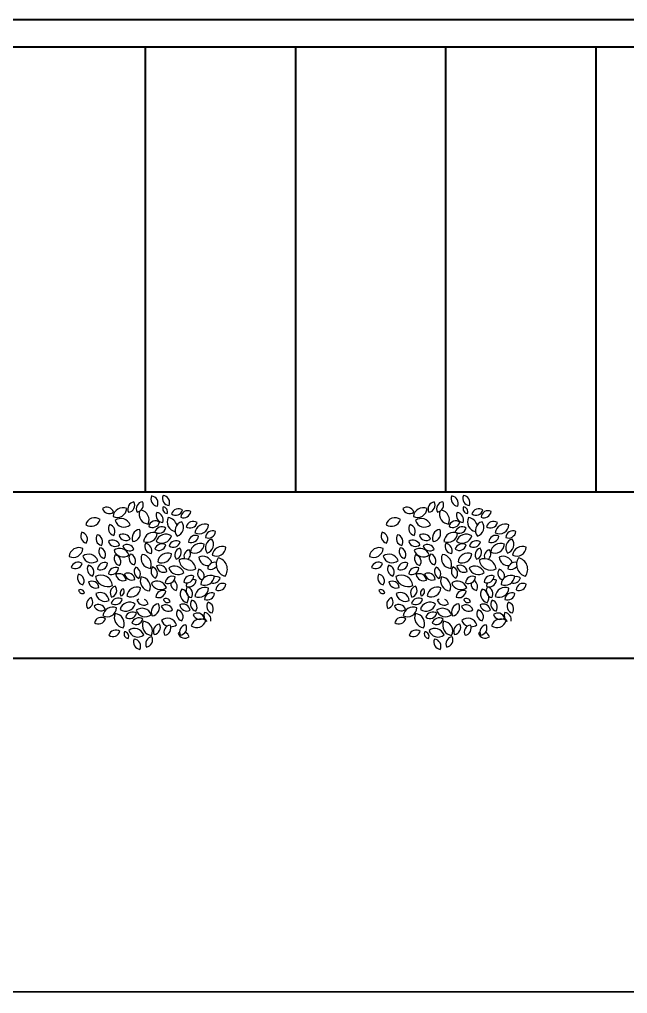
# Model space of a CAD drawing. Header units: inches. Extents: x -422522 to 22891, y -2973 to 414515.
# Drawn here: x 17899.2 to 18008.6, y 8961.6 to 9136.8 of the extents above; entities that cross this region are included whole.
import ezdxf

# ---------------------------------------------------------------- set-up
doc = ezdxf.new("R2010")
doc.units = ezdxf.units.IN
doc.header["$MEASUREMENT"] = 0
doc.layers.get('0').update_dxf_attribs({"lineweight": 40})
doc.layers.add('ARREDAMENTO', color=8, linetype='Continuous', lineweight=13)

msp = doc.modelspace()

# ---------------------------------------------------------------- linework, layer by layer
for p, q in [((17732.83709, 9136.78914), (18110.83709, 9136.78914)), ((18110.83709, 9131.78914), (17746.83709, 9131.78914)), ((17921.83709, 9131.78914), (17894.83709, 9131.78914)), ((17948.83709, 9131.78914), (17921.83709, 9131.78914)), ((17921.83709, 9131.78914), (17921.83709, 9051.78914)), ((17975.83709, 9131.78914), (17948.83709, 9131.78914)), ((17948.83709, 9131.78914), (17948.83709, 9051.78914)), ((18002.83709, 9131.78914), (17975.83709, 9131.78914)), ((17975.83709, 9131.78914), (17975.83709, 9051.78914)), ((18029.83709, 9131.78914), (18002.83709, 9131.78914)), ((18002.83709, 9131.78914), (18002.83709, 9051.78914)), ((18110.83709, 9051.78914), (17732.83709, 9051.78914)), ((18952.72296, 9021.61031), (16925.2377, 9022.10912)), ((19087.55968, 8961.57713), (16898.5269, 8962.11569))]:
    msp.add_line(p, q)
at = {"layer": 'ARREDAMENTO', "linetype": 'ByBlock', "lineweight": -3}
for centre, radius, start, end in [((17920.00811, 9048.72649), 1.31034, 99.8723488, 206.1696856), ((17918.68524, 9049.39992), 1.25991, 276.6932404, 29.3487939), ((17921.49095, 9048.79663), 1.25991, 96.6932404, 209.348794), ((17920.16808, 9049.47005), 1.31034, 279.8723488, 26.1696856), ((17924.10111, 9050.51698), 1.25991, 153.385146, 266.0406995), ((17922.81187, 9049.78123), 1.31034, 336.5642544, 82.8615912), ((17926.19122, 9050.63952), 1.25991, 154.5696001, 267.2251536), ((17924.91747, 9049.87727), 1.31034, 337.7487084, 84.0460453), ((17974.00811, 9048.72649), 1.31034, 99.8723488, 206.1696856), ((17972.68524, 9049.39992), 1.25991, 276.6932404, 29.3487939), ((17975.49095, 9048.79663), 1.25991, 96.6932404, 209.348794), ((17974.16808, 9049.47005), 1.31034, 279.8723488, 26.1696856), ((17978.10111, 9050.51698), 1.25991, 153.385146, 266.0406995), ((17976.81187, 9049.78123), 1.31034, 336.5642544, 82.8615912), ((17980.19122, 9050.63952), 1.25991, 154.5696001, 267.2251536), ((17978.91747, 9049.87727), 1.31034, 337.7487084, 84.0460453), ((17914.87776, 9047.74281), 1.31034, 18.8919078, 125.1892446), ((17915.33547, 9049.1549), 1.25991, 195.7127994, 308.3683529), ((17917.82211, 9047.19261), 1.78456, 67.5278048, 173.8251416), ((17916.79069, 9048.93133), 1.71588, 244.3486964, 357.00425), ((17922.49314, 9047.79427), 1.76528, 162.4019724, 266.0406996), ((17920.68676, 9046.76339), 1.83594, 336.5642544, 76.906976), ((17925.04512, 9047.55799), 1.25991, 154.5696001, 267.2251536), ((17923.77136, 9046.79574), 1.31034, 337.7487084, 84.0460452), ((17925.81717, 9048.74519), 0.83257, 153.385146, 266.0406995), ((17924.96522, 9048.259), 0.86589, 336.5642543, 82.8615911), ((17927.8098, 9047.46185), 1.31034, 56.44071, 162.7380468), ((17927.31211, 9048.86034), 1.25991, 233.2616017, 345.9171552), ((17929.4708, 9047.17041), 1.25991, 64.3486964, 177.0042499), ((17928.71347, 9048.4471), 1.31034, 247.5278048, 353.8251416), ((17968.87776, 9047.74281), 1.31034, 18.8919078, 125.1892446), ((17969.33547, 9049.1549), 1.25991, 195.7127994, 308.3683529), ((17971.82211, 9047.19261), 1.78456, 67.5278048, 173.8251416), ((17970.79069, 9048.93133), 1.71588, 244.3486964, 357.00425), ((17976.49314, 9047.79427), 1.76528, 162.4019724, 266.0406996), ((17974.68676, 9046.76339), 1.83594, 336.5642544, 76.906976), ((17979.04512, 9047.55799), 1.25991, 154.5696001, 267.2251536), ((17977.77136, 9046.79574), 1.31034, 337.7487084, 84.0460452), ((17979.81717, 9048.74519), 0.83257, 153.385146, 266.0406995), ((17978.96522, 9048.259), 0.86589, 336.5642543, 82.8615911), ((17981.8098, 9047.46185), 1.31034, 56.44071, 162.7380468), ((17981.31211, 9048.86034), 1.25991, 233.2616017, 345.9171552), ((17983.4708, 9047.17041), 1.25991, 64.3486964, 177.0042499), ((17982.71347, 9048.4471), 1.31034, 247.5278048, 353.8251416), ((17912.74075, 9045.49618), 1.6599, 53.2616016, 165.9171552), ((17912.08506, 9047.33866), 1.72634, 236.44071, 342.7380468), ((17917.45343, 9045.25905), 1.75594, 19.9958932, 126.29323), ((17918.03022, 9047.16279), 1.68836, 196.8167849, 309.4723384), ((17923.69134, 9045.34071), 1.25991, 54.4460557, 167.1016092), ((17923.16485, 9046.72862), 1.31034, 237.625164, 343.9225008), ((17927.54518, 9046.39612), 1.76258, 153.3851461, 259.252115), ((17925.74157, 9045.36682), 1.83313, 14.2586117, 82.8615912), ((17928.84879, 9044.85397), 1.64328, 105.8536224, 218.5091759), ((17927.00558, 9045.44642), 1.70905, 289.0327307, 35.3300675), ((17930.42589, 9045.18377), 1.31034, 56.44071, 162.7380468), ((17929.92821, 9046.58227), 1.25991, 233.2616017, 345.9171552), ((17966.74075, 9045.49618), 1.6599, 53.2616016, 165.9171552), ((17966.08506, 9047.33866), 1.72634, 236.44071, 342.7380468), ((17971.45343, 9045.25905), 1.75594, 19.9958932, 126.29323), ((17972.03022, 9047.16279), 1.68836, 196.8167849, 309.4723384), ((17977.69134, 9045.34071), 1.25991, 54.4460557, 167.1016092), ((17977.16485, 9046.72862), 1.31034, 237.625164, 343.9225008), ((17981.54518, 9046.39612), 1.76258, 153.3851461, 259.252115), ((17979.74157, 9045.36682), 1.83313, 14.2586117, 82.8615912), ((17982.84879, 9044.85397), 1.64328, 105.8536224, 218.5091759), ((17981.00558, 9045.44642), 1.70905, 289.0327307, 35.3300675), ((17984.42589, 9045.18377), 1.31034, 56.44071, 162.7380468), ((17983.92821, 9046.58227), 1.25991, 233.2616017, 345.9171552), ((17911.5576, 9043.86103), 1.31034, 148.2328108, 254.5301476), ((17910.17536, 9043.31985), 1.25991, 325.0537025, 77.709256), ((17916.46312, 9045.21218), 1.25991, 144.225152, 256.8807055), ((17915.07319, 9044.69104), 1.31034, 327.4042604, 73.7015972), ((17921.00973, 9043.54148), 1.53197, 98.7683633, 205.0657001), ((17919.47857, 9044.35846), 1.47301, 275.589255, 28.2448085), ((17923.29867, 9042.71804), 1.78456, 67.5278048, 173.8251416), ((17924.80639, 9044.21453), 1.31034, 56.44071, 162.7380468), ((17924.3087, 9045.61303), 1.25991, 233.2616017, 345.9171552), ((17932.54047, 9044.24789), 1.78456, 67.5278048, 173.8251416), ((17931.50905, 9045.98662), 1.71588, 244.3486964, 357.00425), ((17933.92518, 9043.54351), 1.25991, 64.3486964, 177.0042499), ((17933.16784, 9044.8202), 1.31034, 247.5278048, 353.8251416), ((17965.5576, 9043.86103), 1.31034, 148.2328108, 254.5301476), ((17964.17536, 9043.31985), 1.25991, 325.0537025, 77.709256), ((17970.46312, 9045.21218), 1.25991, 144.225152, 256.8807055), ((17969.07319, 9044.69104), 1.31034, 327.4042604, 73.7015972), ((17975.00973, 9043.54148), 1.53197, 98.7683633, 205.0657001), ((17973.47857, 9044.35846), 1.47301, 275.589255, 28.2448085), ((17977.29867, 9042.71804), 1.78456, 67.5278048, 173.8251416), ((17978.80639, 9044.21453), 1.31034, 56.44071, 162.7380468), ((17978.3087, 9045.61303), 1.25991, 233.2616017, 345.9171552), ((17986.54047, 9044.24789), 1.78456, 67.5278048, 173.8251416), ((17985.50905, 9045.98662), 1.71588, 244.3486964, 357.00425), ((17987.92518, 9043.54351), 1.25991, 64.3486964, 177.0042499), ((17987.16784, 9044.8202), 1.31034, 247.5278048, 353.8251416), ((17914.29143, 9043.41327), 1.31034, 148.2328108, 254.5301476), ((17912.90918, 9042.87209), 1.25991, 325.0537025, 77.709256), ((17915.9768, 9041.84208), 1.31034, 19.9958932, 126.29323), ((17916.40722, 9043.26272), 1.25991, 196.8167848, 309.4723384), ((17917.88991, 9042.90564), 1.31034, 18.8919077, 125.1892446), ((17918.34762, 9044.31772), 1.25991, 195.7127994, 308.3683529), ((17922.26726, 9044.45677), 1.71588, 244.3486964, 357.00425), ((17925.53391, 9042.39756), 1.80899, 56.44071, 162.7380468), ((17924.84682, 9044.32826), 1.73937, 233.2616017, 345.9171552), ((17927.39014, 9041.71432), 1.31034, 56.44071, 162.7380468), ((17926.89246, 9043.11281), 1.25991, 233.2616017, 345.9171552), ((17930.86887, 9042.72874), 1.25991, 64.3486964, 177.0042499), ((17930.11154, 9044.00543), 1.31034, 247.5278048, 353.8251416), ((17934.23955, 9041.8034), 1.58584, 105.8536223, 218.5091759), ((17932.46076, 9042.37515), 1.64932, 289.0327307, 35.3300675), ((17968.29143, 9043.41327), 1.31034, 148.2328108, 254.5301476), ((17966.90918, 9042.87209), 1.25991, 325.0537025, 77.709256), ((17969.9768, 9041.84208), 1.31034, 19.9958932, 126.29323), ((17970.40722, 9043.26272), 1.25991, 196.8167848, 309.4723384), ((17971.88991, 9042.90564), 1.31034, 18.8919077, 125.1892446), ((17972.34762, 9044.31772), 1.25991, 195.7127994, 308.3683529), ((17976.26726, 9044.45677), 1.71588, 244.3486964, 357.00425), ((17979.53391, 9042.39756), 1.80899, 56.44071, 162.7380468), ((17978.84682, 9044.32826), 1.73937, 233.2616017, 345.9171552), ((17981.39014, 9041.71432), 1.31034, 56.44071, 162.7380468), ((17980.89246, 9043.11281), 1.25991, 233.2616017, 345.9171552), ((17984.86887, 9042.72874), 1.25991, 64.3486964, 177.0042499), ((17984.11154, 9044.00543), 1.31034, 247.5278048, 353.8251416), ((17988.23955, 9041.8034), 1.58584, 105.8536223, 218.5091759), ((17986.46076, 9042.37515), 1.64932, 289.0327307, 35.3300675), ((17909.92284, 9040.00528), 1.78456, 67.5278048, 173.8251416), ((17908.89143, 9041.74401), 1.71588, 244.3486964, 357.00425), ((17914.81266, 9041.07637), 1.31034, 148.2328108, 254.5301476), ((17913.43042, 9040.53519), 1.25991, 325.0537025, 77.709256), ((17917.25629, 9039.88521), 1.75594, 19.9958932, 126.29323), ((17917.83307, 9041.78895), 1.68836, 196.8167849, 309.4723384), ((17918.58104, 9041.04795), 1.31034, 19.9958932, 126.29323), ((17919.01146, 9042.4686), 1.25991, 196.8167848, 309.4723384), ((17923.00565, 9041.9778), 1.25991, 154.5696, 267.2251535), ((17921.73189, 9041.21555), 1.31034, 337.7487084, 84.0460452), ((17924.82888, 9041.15143), 1.31034, 57.625164, 163.9225008), ((17924.30239, 9042.53934), 1.25991, 234.4460557, 347.1016092), ((17928.4022, 9040.47937), 1.25991, 105.8048406, 218.4603941), ((17926.98938, 9040.93481), 1.31034, 288.9839489, 35.2812857), ((17930.05769, 9040.19494), 1.25991, 105.8536224, 198.5139662), ((17928.64448, 9040.64918), 1.31034, 312.1571763, 35.3300675), ((17931.73319, 9040.77095), 1.78456, 67.5278048, 173.8251416), ((17930.70178, 9042.50968), 1.71588, 244.3486964, 357.00425), ((17935.65219, 9040.22455), 1.78456, 67.5278048, 173.8251416), ((17934.62078, 9041.96328), 1.71588, 244.3486964, 357.00425), ((17963.92284, 9040.00528), 1.78456, 67.5278048, 173.8251416), ((17962.89143, 9041.74401), 1.71588, 244.3486964, 357.00425), ((17968.81266, 9041.07637), 1.31034, 148.2328108, 254.5301476), ((17967.43042, 9040.53519), 1.25991, 325.0537025, 77.709256), ((17971.25629, 9039.88521), 1.75594, 19.9958932, 126.29323), ((17971.83307, 9041.78895), 1.68836, 196.8167849, 309.4723384), ((17972.58104, 9041.04795), 1.31034, 19.9958932, 126.29323), ((17973.01146, 9042.4686), 1.25991, 196.8167848, 309.4723384), ((17977.00565, 9041.9778), 1.25991, 154.5696, 267.2251535), ((17975.73189, 9041.21555), 1.31034, 337.7487084, 84.0460452), ((17978.82888, 9041.15143), 1.31034, 57.625164, 163.9225008), ((17978.30239, 9042.53934), 1.25991, 234.4460557, 347.1016092), ((17982.4022, 9040.47937), 1.25991, 105.8048406, 218.4603941), ((17980.98938, 9040.93481), 1.31034, 288.9839489, 35.2812857), ((17984.05769, 9040.19494), 1.25991, 105.8536224, 198.5139662), ((17982.64448, 9040.64918), 1.31034, 312.1571763, 35.3300675), ((17985.73319, 9040.77095), 1.78456, 67.5278048, 173.8251416), ((17984.70178, 9042.50968), 1.71588, 244.3486964, 357.00425), ((17989.65219, 9040.22455), 1.78456, 67.5278048, 173.8251416), ((17988.62078, 9041.96328), 1.71588, 244.3486964, 357.00425), ((17911.6413, 9038.84579), 1.75594, 19.9958932, 126.29323), ((17912.21808, 9040.74954), 1.68836, 196.8167849, 309.4723384), ((17917.56143, 9039.81031), 1.31034, 148.2328108, 254.5301476), ((17916.17918, 9039.26913), 1.25991, 325.0537025, 77.709256), ((17920.21406, 9039.93016), 1.31034, 147.4042604, 253.7015972), ((17918.82414, 9039.40902), 1.25991, 324.225152, 76.8807055), ((17922.85769, 9039.81659), 1.76672, 154.5696001, 267.2251536), ((17921.07155, 9038.74772), 1.83744, 337.7487084, 84.0460452), ((17925.85967, 9039.01855), 1.78456, 67.5278048, 173.8251416), ((17924.82826, 9040.75728), 1.71588, 244.3486964, 357.00425), ((17928.82421, 9037.65148), 2.14375, 8.8604045, 115.1577413), ((17929.964, 9039.79592), 2.06124, 185.6812961, 298.3368496), ((17932.19999, 9038.50448), 1.72667, 18.4735034, 115.2065231), ((17933.11656, 9040.2325), 1.66022, 185.7300779, 275.1309065), ((17936.82288, 9038.75287), 2.2203, 147.4042604, 253.7015972), ((17934.46773, 9037.86983), 2.13485, 324.225152, 76.8807055), ((17965.6413, 9038.84579), 1.75594, 19.9958932, 126.29323), ((17966.21808, 9040.74954), 1.68836, 196.8167849, 309.4723384), ((17971.56143, 9039.81031), 1.31034, 148.2328108, 254.5301476), ((17970.17918, 9039.26913), 1.25991, 325.0537025, 77.709256), ((17974.21406, 9039.93016), 1.31034, 147.4042604, 253.7015972), ((17972.82414, 9039.40902), 1.25991, 324.225152, 76.8807055), ((17976.85769, 9039.81659), 1.76672, 154.5696001, 267.2251536), ((17975.07155, 9038.74772), 1.83744, 337.7487084, 84.0460452), ((17979.85967, 9039.01855), 1.78456, 67.5278048, 173.8251416), ((17978.82826, 9040.75728), 1.71588, 244.3486964, 357.00425), ((17982.82421, 9037.65148), 2.14375, 8.8604045, 115.1577413), ((17983.964, 9039.79592), 2.06124, 185.6812961, 298.3368496), ((17986.19999, 9038.50448), 1.72667, 18.4735034, 115.2065231), ((17987.11656, 9040.2325), 1.66022, 185.7300779, 275.1309065), ((17990.82288, 9038.75287), 2.2203, 147.4042604, 253.7015972), ((17988.46773, 9037.86983), 2.13485, 324.225152, 76.8807055), ((17909.76152, 9037.90551), 1.25991, 53.2616017, 165.9171552), ((17909.26383, 9039.304), 1.31034, 236.44071, 342.7380468), ((17912.72169, 9037.93976), 1.31034, 148.2328108, 254.5301476), ((17911.33945, 9037.39858), 1.25991, 325.0537025, 77.709256), ((17914.5635, 9037.78598), 1.31034, 68.3563552, 174.653692), ((17913.78779, 9039.05158), 1.25991, 245.1772469, 357.8328004), ((17916.52796, 9036.92847), 1.31034, 68.3563552, 174.653692), ((17915.75225, 9038.19408), 1.25991, 245.1772469, 357.8328004), ((17921.09584, 9037.44702), 1.25991, 138.7316405, 251.387194), ((17919.66241, 9037.06134), 1.31034, 321.9107489, 68.2080857), ((17924.18452, 9037.50182), 1.31034, 141.9107489, 248.2080857), ((17922.75108, 9037.11614), 1.25991, 318.7316406, 71.3871941), ((17924.43695, 9037.30157), 1.31034, 8.8604045, 115.1577413), ((17925.13364, 9038.61234), 1.25991, 185.6812961, 298.3368496), ((17927.1118, 9036.70791), 1.75594, 19.9958932, 126.29323), ((17927.68859, 9038.61165), 1.68836, 196.8167849, 309.4723384), ((17932.50748, 9037.16458), 1.25991, 145.0537025, 250.158705), ((17931.12523, 9036.6234), 1.31034, 348.9516811, 74.5301476), ((17934.31777, 9037.88674), 1.25991, 75.6038116, 177.0042499), ((17933.56044, 9039.16343), 1.31034, 247.5278048, 324.6966148), ((17963.76152, 9037.90551), 1.25991, 53.2616017, 165.9171552), ((17963.26383, 9039.304), 1.31034, 236.44071, 342.7380468), ((17966.72169, 9037.93976), 1.31034, 148.2328108, 254.5301476), ((17965.33945, 9037.39858), 1.25991, 325.0537025, 77.709256), ((17968.5635, 9037.78598), 1.31034, 68.3563552, 174.653692), ((17967.78779, 9039.05158), 1.25991, 245.1772469, 357.8328004), ((17970.52796, 9036.92847), 1.31034, 68.3563552, 174.653692), ((17969.75225, 9038.19408), 1.25991, 245.1772469, 357.8328004), ((17975.09584, 9037.44702), 1.25991, 138.7316405, 251.387194), ((17973.66241, 9037.06134), 1.31034, 321.9107489, 68.2080857), ((17978.18452, 9037.50182), 1.31034, 141.9107489, 248.2080857), ((17976.75108, 9037.11614), 1.25991, 318.7316406, 71.3871941), ((17978.43695, 9037.30157), 1.31034, 8.8604045, 115.1577413), ((17979.13364, 9038.61234), 1.25991, 185.6812961, 298.3368496), ((17981.1118, 9036.70791), 1.75594, 19.9958932, 126.29323), ((17981.68859, 9038.61165), 1.68836, 196.8167849, 309.4723384), ((17986.50748, 9037.16458), 1.25991, 145.0537025, 250.158705), ((17985.12523, 9036.6234), 1.31034, 348.9516811, 74.5301476), ((17988.31777, 9037.88674), 1.25991, 75.6038116, 177.0042499), ((17987.56044, 9039.16343), 1.31034, 247.5278048, 324.6966148), ((17910.96524, 9036.33353), 1.31034, 148.2328108, 254.5301476), ((17909.583, 9035.79235), 1.25991, 325.0537025, 77.709256), ((17912.24961, 9034.4963), 1.25991, 5.6812961, 118.3368496), ((17913.88292, 9034.76724), 2.06124, 5.6812961, 118.3368497), ((17915.02271, 9036.91169), 2.14375, 188.8604045, 295.1577413), ((17917.13876, 9035.83212), 1.25991, 5.6812961, 118.3368497), ((17917.83545, 9037.14289), 1.31034, 188.8604045, 295.1577413), ((17918.71329, 9035.95082), 1.25991, 5.6812961, 118.3368496), ((17919.40997, 9037.26159), 1.31034, 188.8604045, 295.1577413), ((17922.77538, 9035.81544), 1.83744, 157.7487084, 264.0460452), ((17920.98924, 9034.74657), 1.76672, 334.5696, 87.2251536), ((17923.97947, 9034.02112), 1.75594, 19.9958932, 126.29323), ((17926.69669, 9035.36887), 1.25991, 64.3486964, 177.0042499), ((17925.93936, 9036.64555), 1.31034, 247.5278048, 353.8251416), ((17926.2855, 9034.75285), 1.31034, 328.2328108, 57.6028692), ((17930.05914, 9035.51158), 1.25991, 65.1772469, 177.8328004), ((17929.28342, 9036.77718), 1.31034, 248.3563552, 354.653692), ((17929.68049, 9036.04387), 1.31034, 247.5278048, 353.8251416), ((17930.43782, 9034.76718), 1.25991, 64.3486964, 93.7248565), ((17933.54222, 9035.08184), 1.71588, 64.3486964, 177.0042499), ((17932.5108, 9036.82057), 1.78456, 247.5278048, 353.8251416), ((17934.08541, 9036.65766), 1.25991, 250.9258976, 345.9171551), ((17934.58309, 9035.25916), 1.31034, 56.44071, 103.7394857), ((17964.96524, 9036.33353), 1.31034, 148.2328108, 254.5301476), ((17963.583, 9035.79235), 1.25991, 325.0537025, 77.709256), ((17966.24961, 9034.4963), 1.25991, 5.6812961, 118.3368496), ((17967.88292, 9034.76724), 2.06124, 5.6812961, 118.3368497), ((17969.02271, 9036.91169), 2.14375, 188.8604045, 295.1577413), ((17971.13876, 9035.83212), 1.25991, 5.6812961, 118.3368497), ((17971.83545, 9037.14289), 1.31034, 188.8604045, 295.1577413), ((17972.71329, 9035.95082), 1.25991, 5.6812961, 118.3368496), ((17973.40997, 9037.26159), 1.31034, 188.8604045, 295.1577413), ((17976.77538, 9035.81544), 1.83744, 157.7487084, 264.0460452), ((17974.98924, 9034.74657), 1.76672, 334.5696, 87.2251536), ((17977.97947, 9034.02112), 1.75594, 19.9958932, 126.29323), ((17980.69669, 9035.36887), 1.25991, 64.3486964, 177.0042499), ((17979.93936, 9036.64555), 1.31034, 247.5278048, 353.8251416), ((17980.2855, 9034.75285), 1.31034, 328.2328108, 57.6028692), ((17984.05914, 9035.51158), 1.25991, 65.1772469, 177.8328004), ((17983.28342, 9036.77718), 1.31034, 248.3563552, 354.653692), ((17983.68049, 9036.04387), 1.31034, 247.5278048, 353.8251416), ((17984.43782, 9034.76718), 1.25991, 64.3486964, 93.7248565), ((17987.54222, 9035.08184), 1.71588, 64.3486964, 177.0042499), ((17986.5108, 9036.82057), 1.78456, 247.5278048, 353.8251416), ((17988.08541, 9036.65766), 1.25991, 250.9258976, 345.9171551), ((17988.58309, 9035.25916), 1.31034, 56.44071, 103.7394857), ((17910.1966, 9033.52805), 0.70222, 5.6812961, 118.3368497), ((17910.5849, 9034.25861), 0.73033, 188.8604045, 295.1577413), ((17912.94629, 9035.80707), 1.31034, 188.8604045, 295.1577413), ((17916.85755, 9033.62835), 1.31034, 108.9839489, 215.2812857), ((17915.44473, 9034.08379), 1.25991, 285.8048405, 38.4603941), ((17918.17405, 9033.58628), 0.85932, 108.9839489, 215.2812857), ((17917.24753, 9033.88496), 0.82625, 285.8048406, 38.4603941), ((17920.31881, 9032.90631), 1.78456, 67.5278048, 173.8251416), ((17919.2874, 9034.64504), 1.71588, 244.3486964, 357.00425), ((17924.55626, 9035.92486), 1.68836, 196.8167849, 309.4723384), ((17924.98229, 9032.81816), 1.25991, 64.3486964, 177.0042499), ((17924.22496, 9034.09485), 1.31034, 247.5278048, 353.8251416), ((17927.66774, 9035.29403), 1.25991, 174.0595306, 257.7092559), ((17929.70186, 9033.41097), 1.57544, 144.225152, 256.8807055), ((17927.96384, 9032.75932), 1.6385, 327.4042604, 73.7015972), ((17930.41651, 9034.02797), 1.25991, 145.0537025, 257.709256), ((17930.43782, 9034.76718), 1.25991, 146.0152722, 177.0042499), ((17929.03426, 9033.48679), 1.31034, 328.2328108, 74.5301476), ((17932.53434, 9032.82576), 1.78456, 67.5278048, 173.8251416), ((17931.50293, 9034.56448), 1.71588, 244.3486964, 357.00425), ((17935.79733, 9034.10214), 1.25991, 64.3486964, 177.0042499), ((17935.04, 9035.37882), 1.31034, 247.5278048, 353.8251416), ((17964.1966, 9033.52805), 0.70222, 5.6812961, 118.3368497), ((17964.5849, 9034.25861), 0.73033, 188.8604045, 295.1577413), ((17966.94629, 9035.80707), 1.31034, 188.8604045, 295.1577413), ((17970.85755, 9033.62835), 1.31034, 108.9839489, 215.2812857), ((17969.44473, 9034.08379), 1.25991, 285.8048405, 38.4603941), ((17972.17405, 9033.58628), 0.85932, 108.9839489, 215.2812857), ((17971.24753, 9033.88496), 0.82625, 285.8048406, 38.4603941), ((17974.31881, 9032.90631), 1.78456, 67.5278048, 173.8251416), ((17973.2874, 9034.64504), 1.71588, 244.3486964, 357.00425), ((17978.55626, 9035.92486), 1.68836, 196.8167849, 309.4723384), ((17978.98229, 9032.81816), 1.25991, 64.3486964, 177.0042499), ((17978.22496, 9034.09485), 1.31034, 247.5278048, 353.8251416), ((17981.66774, 9035.29403), 1.25991, 174.0595306, 257.7092559), ((17983.70186, 9033.41097), 1.57544, 144.225152, 256.8807055), ((17981.96384, 9032.75932), 1.6385, 327.4042604, 73.7015972), ((17984.41651, 9034.02797), 1.25991, 145.0537025, 257.709256), ((17984.43782, 9034.76718), 1.25991, 146.0152722, 177.0042499), ((17983.03426, 9033.48679), 1.31034, 328.2328108, 74.5301476), ((17986.53434, 9032.82576), 1.78456, 67.5278048, 173.8251416), ((17985.50293, 9034.56448), 1.71588, 244.3486964, 357.00425), ((17989.79733, 9034.10214), 1.25991, 64.3486964, 177.0042499), ((17989.04, 9035.37882), 1.31034, 247.5278048, 353.8251416), ((17912.55159, 9031.56363), 1.31034, 108.9839489, 215.2812857), ((17911.13877, 9032.01907), 1.25991, 285.8048406, 38.4603941), ((17913.73273, 9032.11023), 1.59451, 5.730078, 118.3856315), ((17914.61302, 9033.76985), 1.65833, 188.9091863, 295.2065232), ((17916.95447, 9031.45035), 1.25991, 53.2616017, 165.9171552), ((17916.45678, 9032.84884), 1.31034, 236.44071, 342.7380468), ((17921.14842, 9031.33383), 1.25991, 111.8953277, 129.4723383), ((17921.57884, 9032.75447), 1.31034, 199.9958932, 306.29323), ((17921.14842, 9031.33383), 1.25991, 16.8167848, 62.6022927), ((17925.57841, 9031.83926), 0.77716, 15.7127994, 128.3683529), ((17925.86074, 9032.71029), 0.80827, 198.8919077, 305.1892445), ((17931.22861, 9031.59287), 1.25991, 144.225152, 256.8807055), ((17929.83869, 9031.07173), 1.31034, 327.4042604, 73.7015972), ((17933.75215, 9032.40682), 1.25991, 64.3486964, 177.0042499), ((17932.99482, 9033.6835), 1.31034, 247.5278048, 353.8251416), ((17966.55159, 9031.56363), 1.31034, 108.9839489, 215.2812857), ((17965.13877, 9032.01907), 1.25991, 285.8048406, 38.4603941), ((17967.73273, 9032.11023), 1.59451, 5.730078, 118.3856315), ((17968.61302, 9033.76985), 1.65833, 188.9091863, 295.2065232), ((17970.95447, 9031.45035), 1.25991, 53.2616017, 165.9171552), ((17970.45678, 9032.84884), 1.31034, 236.44071, 342.7380468), ((17975.14842, 9031.33383), 1.25991, 111.8953277, 129.4723383), ((17975.57884, 9032.75447), 1.31034, 199.9958932, 306.29323), ((17975.14842, 9031.33383), 1.25991, 16.8167848, 62.6022927), ((17979.57841, 9031.83926), 0.77716, 15.7127994, 128.3683529), ((17979.86074, 9032.71029), 0.80827, 198.8919077, 305.1892445), ((17985.22861, 9031.59287), 1.25991, 144.225152, 256.8807055), ((17983.83869, 9031.07173), 1.31034, 327.4042604, 73.7015972), ((17987.75215, 9032.40682), 1.25991, 64.3486964, 177.0042499), ((17986.99482, 9033.6835), 1.31034, 247.5278048, 353.8251416), ((17913.4509, 9030.29182), 1.25991, 16.8167848, 129.4723384), ((17913.88132, 9031.71246), 1.31034, 199.9958932, 306.29323), ((17915.98733, 9029.31496), 1.78456, 67.5278048, 173.8251416), ((17914.95591, 9031.05368), 1.71588, 244.3486964, 357.00425), ((17919.0001, 9030.23491), 1.73937, 53.2616017, 165.9171552), ((17918.31302, 9032.1656), 1.80899, 236.44071, 342.7380468), ((17921.26291, 9029.11842), 1.75594, 19.9958932, 126.29323), ((17921.83969, 9031.02217), 1.68836, 196.8167849, 309.4723384), ((17924.36836, 9030.2047), 1.47301, 95.589255, 208.2448085), ((17922.8372, 9031.02168), 1.53197, 278.7683633, 25.0657002), ((17925.49931, 9030.24544), 1.25991, 15.7127994, 128.3683529), ((17925.95702, 9031.65753), 1.31034, 198.8919078, 305.1892446), ((17928.77374, 9029.87212), 1.31034, 147.4042604, 253.7015972), ((17927.38381, 9029.35098), 1.25991, 324.225152, 76.8807055), ((17928.60434, 9030.32686), 1.31034, 8.9091863, 115.2065231), ((17929.2999, 9031.63822), 1.25991, 185.7300779, 298.3856314), ((17934.14818, 9031.25608), 1.25991, 144.225152, 256.8807055), ((17932.75825, 9030.73495), 1.31034, 327.4042604, 73.7015972), ((17967.4509, 9030.29182), 1.25991, 16.8167848, 129.4723384), ((17967.88132, 9031.71246), 1.31034, 199.9958932, 306.29323), ((17969.98733, 9029.31496), 1.78456, 67.5278048, 173.8251416), ((17968.95591, 9031.05368), 1.71588, 244.3486964, 357.00425), ((17973.0001, 9030.23491), 1.73937, 53.2616017, 165.9171552), ((17972.31302, 9032.1656), 1.80899, 236.44071, 342.7380468), ((17975.26291, 9029.11842), 1.75594, 19.9958932, 126.29323), ((17975.83969, 9031.02217), 1.68836, 196.8167849, 309.4723384), ((17978.36836, 9030.2047), 1.47301, 95.589255, 208.2448085), ((17976.8372, 9031.02168), 1.53197, 278.7683633, 25.0657002), ((17979.49931, 9030.24544), 1.25991, 15.7127994, 128.3683529), ((17979.95702, 9031.65753), 1.31034, 198.8919078, 305.1892446), ((17982.77374, 9029.87212), 1.31034, 147.4042604, 253.7015972), ((17981.38381, 9029.35098), 1.25991, 324.225152, 76.8807055), ((17982.60434, 9030.32686), 1.31034, 8.9091863, 115.2065231), ((17983.2999, 9031.63822), 1.25991, 185.7300779, 298.3856314), ((17988.14818, 9031.25608), 1.25991, 144.225152, 256.8807055), ((17986.75825, 9030.73495), 1.31034, 327.4042604, 73.7015972), ((17913.91872, 9027.98089), 1.25991, 53.2616017, 165.9171552), ((17913.42103, 9029.37939), 1.31034, 236.44071, 342.7380468), ((17918.10535, 9029.19634), 1.83313, 156.5642544, 262.8615912), ((17916.30175, 9028.16704), 1.76258, 333.385146, 86.0406995), ((17919.53822, 9028.95013), 1.25991, 53.2616017, 165.9171552), ((17919.04053, 9030.34863), 1.31034, 236.44071, 342.7380468), ((17920.68208, 9027.83454), 1.31034, 57.625164, 163.9225008), ((17920.15559, 9029.22245), 1.25991, 234.4460557, 347.1016092), ((17925.81671, 9027.40037), 1.68836, 16.8167849, 129.4723384), ((17926.39349, 9029.30411), 1.75594, 199.9958932, 248.9843943), ((17931.76186, 9027.2245), 1.72634, 56.44071, 162.7380468), ((17931.25321, 9028.7609), 1.25991, 16.8167849, 129.4723384), ((17931.68363, 9030.18154), 1.31034, 199.9958932, 306.29323), ((17933.63263, 9029.55279), 1.25991, 153.385146, 235.2404518), ((17932.34339, 9028.81704), 1.31034, 348.042295, 82.8615912), ((17967.91872, 9027.98089), 1.25991, 53.2616017, 165.9171552), ((17967.42103, 9029.37939), 1.31034, 236.44071, 342.7380468), ((17972.10535, 9029.19634), 1.83313, 156.5642544, 262.8615912), ((17970.30175, 9028.16704), 1.76258, 333.385146, 86.0406995), ((17973.53822, 9028.95013), 1.25991, 53.2616017, 165.9171552), ((17973.04053, 9030.34863), 1.31034, 236.44071, 342.7380468), ((17974.68208, 9027.83454), 1.31034, 57.625164, 163.9225008), ((17974.15559, 9029.22245), 1.25991, 234.4460557, 347.1016092), ((17979.81671, 9027.40037), 1.68836, 16.8167849, 129.4723384), ((17980.39349, 9029.30411), 1.75594, 199.9958932, 248.9843943), ((17985.76186, 9027.2245), 1.72634, 56.44071, 162.7380468), ((17985.25321, 9028.7609), 1.25991, 16.8167849, 129.4723384), ((17985.68363, 9030.18154), 1.31034, 199.9958932, 306.29323), ((17987.63263, 9029.55279), 1.25991, 153.385146, 235.2404518), ((17986.34339, 9028.81704), 1.31034, 348.042295, 82.8615912), ((17916.53482, 9025.70282), 1.25991, 53.2616017, 165.9171552), ((17919.90466, 9025.48987), 1.75594, 19.9958932, 126.29323), ((17923.16016, 9027.79977), 1.83594, 156.5642544, 262.8615912), ((17921.35379, 9026.76889), 1.76528, 333.3851461, 86.0406996), ((17924.56478, 9026.77782), 1.25991, 96.6932404, 209.3487939), ((17923.24191, 9027.45124), 1.31034, 279.8723488, 26.1696856), ((17926.4466, 9026.60614), 1.25991, 95.589255, 208.2448085), ((17925.13695, 9027.30493), 1.31034, 278.7683633, 25.0657002), ((17926.39349, 9029.30411), 1.75594, 271.0107493, 306.29323), ((17929.31506, 9026.61002), 1.31034, 98.7683633, 205.0657001), ((17928.00542, 9027.3088), 1.25991, 275.589255, 28.2448085), ((17931.10617, 9029.06698), 1.6599, 233.2616016, 345.9171552), ((17970.53482, 9025.70282), 1.25991, 53.2616017, 165.9171552), ((17973.90466, 9025.48987), 1.75594, 19.9958932, 126.29323), ((17977.16016, 9027.79977), 1.83594, 156.5642544, 262.8615912), ((17975.35379, 9026.76889), 1.76528, 333.3851461, 86.0406996), ((17978.56478, 9026.77782), 1.25991, 96.6932404, 209.3487939), ((17977.24191, 9027.45124), 1.31034, 279.8723488, 26.1696856), ((17980.4466, 9026.60614), 1.25991, 95.589255, 208.2448085), ((17979.13695, 9027.30493), 1.31034, 278.7683633, 25.0657002), ((17980.39349, 9029.30411), 1.75594, 271.0107493, 306.29323), ((17983.31506, 9026.61002), 1.31034, 98.7683633, 205.0657001), ((17982.00542, 9027.3088), 1.25991, 275.589255, 28.2448085), ((17985.10617, 9029.06698), 1.6599, 233.2616016, 345.9171552), ((17916.03713, 9027.10132), 1.31034, 236.44071, 342.7380468), ((17918.88171, 9026.30416), 0.86589, 156.5642544, 262.8615912), ((17918.02976, 9025.81797), 0.83257, 333.3851461, 86.0406996), ((17920.48144, 9027.39361), 1.68836, 196.8167849, 309.4723384), ((17921.03505, 9024.78193), 1.31034, 156.5642544, 262.8615912), ((17919.74581, 9024.04618), 1.25991, 333.385146, 86.0406996), ((17923.17076, 9024.50813), 1.25991, 96.6932404, 209.3487939), ((17921.84789, 9025.18155), 1.31034, 279.8723488, 26.1696856), ((17928.51146, 9025.40826), 1.25991, 113.672238, 128.3683532), ((17928.96917, 9026.82035), 1.31034, 198.8919077, 305.1892446), ((17928.51146, 9025.40826), 1.25991, 15.7127994, 66.2173173), ((17970.03713, 9027.10132), 1.31034, 236.44071, 342.7380468), ((17972.88171, 9026.30416), 0.86589, 156.5642544, 262.8615912), ((17972.02976, 9025.81797), 0.83257, 333.3851461, 86.0406996), ((17974.48144, 9027.39361), 1.68836, 196.8167849, 309.4723384), ((17975.03505, 9024.78193), 1.31034, 156.5642544, 262.8615912), ((17973.74581, 9024.04618), 1.25991, 333.385146, 86.0406996), ((17977.17076, 9024.50813), 1.25991, 96.6932404, 209.3487939), ((17975.84789, 9025.18155), 1.31034, 279.8723488, 26.1696856), ((17982.51146, 9025.40826), 1.25991, 113.672238, 128.3683532), ((17982.96917, 9026.82035), 1.31034, 198.8919077, 305.1892446), ((17982.51146, 9025.40826), 1.25991, 15.7127994, 66.2173173)]:
    msp.add_arc(centre, radius, start, end, dxfattribs=at)

doc.saveas('drawing.dxf')
